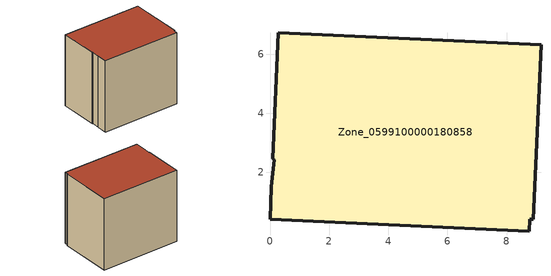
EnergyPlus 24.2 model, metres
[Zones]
Zone_0599100000180858
 floor ground (C_G): 0,0.41 0.05,1.51 0.14,2.43 0.09,2.46 0.28,6.72 9.16,6.32 8.9,0.42 8.79,0.41 8.76,0.01 z1.12
 wall outside (C_F): 9.16,6.32 0.28,6.72 0.09,2.46 0.14,2.43 0.05,1.51 0,0.41 8.76,0.01 8.79,0.41 8.9,0.42 9.16,6.32 z1.12:9.2
 roof outside (C_R): 0.14,2.43 0.05,1.51 0,0.41 8.76,0.01 8.79,0.41 8.9,0.42 9.16,6.32 0.28,6.72 0.09,2.46 z9.2
[BUILDING]
Pand.0599100000180858: North Axis=0; Terrain=City; Loads Convergence Tolerance Value=0.04; Temperature Convergence Tolerance Value=0.4; Solar Distribution=FullExterior; Maximum Number of Warmup Days=25; Minimum Number of Warmup Days=1
[Site:Location]
Rotterdam.The.Hague.AP_ZH_NLD Design_Conditions: Latitude=51.96; Longitude=4.45; Time Zone=1; Elevation=-4.5
[SITE:GROUNDTEMPERATURE:BUILDINGSURFACE]
18, 18, 18, 18, 18, 18, 18, 18, 18, 18, 18, 18
[MATERIAL] Thermal Absorptance=0.9; Solar Absorptance=0.7; Visible Absorptance=0.7
Name | Roughness | Thickness | Conductivity | Density | Specific Heat
G.TC.1965-1974 | MediumSmooth | 0.15 | 0.882353 | 540 | 1210
F.TC.1965-1974 | Rough | 0.3 | 0.697674 | 1920 | 840
R.TC.1965-1974 | MediumRough | 0.2 | 0.232558 | 1500 | 1000
[CONSTRUCTION]
C_G: G.TC.1965-1974
C_F: F.TC.1965-1974
C_R: R.TC.1965-1974
[ZONE]
Zone_0599100000180858: Type=1; Multiplier=1; Ceiling Height=Autocalculate; Volume=Autocalculate; Floor Area=autocalculate; Part of Total Floor Area=Yes
[ZONEINFILTRATION:DESIGNFLOWRATE]
Infil_Zone_0599100000180858: Zone or ZoneList or Space or SpaceList=Zone_0599100000180858; Schedule=AlwaysOn; Design Flow Rate Calculation Method=Flow/Area; Flow Rate per Floor Area=0.003; Constant Term Coefficient=1; Temperature Term Coefficient=0; Velocity Term Coefficient=0; Velocity Squared Term Coefficient=0
[HVACTEMPLATE:ZONE:IDEALLOADSAIRSYSTEM]
Zone_0599100000180858: Maximum Heating Supply Air Temperature=50; Minimum Cooling Supply Air Temperature=13; Maximum Heating Supply Air Humidity Ratio=0.0156; Minimum Cooling Supply Air Humidity Ratio=0.0077; Heating Limit=NoLimit; Cooling Limit=NoLimit; Dehumidification Control Type=ConstantSensibleHeatRatio; Cooling Sensible Heat Ratio=0.7; Dehumidification Setpoint=60; Humidification Control Type=None; Humidification Setpoint=30; Outdoor Air Method=None; Outdoor Air Flow Rate per Person=0.00944; Outdoor Air Flow Rate per Zone Floor Area=0; Outdoor Air Flow Rate per Zone=0; Demand Controlled Ventilation Type=None; Outdoor Air Economizer Type=NoEconomizer; Heat Recovery Type=None; Sensible Heat Recovery Effectiveness=0.7; Latent Heat Recovery Effectiveness=0.65
[ZONECONTROL:THERMOSTAT]
ThermostatControl_Zone_0599100000180858: Zone or ZoneList=Zone_0599100000180858; Control Type Schedule=DualSetpointControlType; Control 1=Thermostat_Zone_0599100000180858; Temperature Difference Between Cutout And Setpoint=0
[THERMOSTATSETPOINT:DUALSETPOINT]
Thermostat_Zone_0599100000180858: Heating Setpoint Temperature Schedule=HeatingSetpoint_Zone_0599100000180858; Cooling Setpoint Temperature Schedule=CoolingSetpoint_Zone_0599100000180858
[SCHEDULE:COMPACT]
HeatingSetpoint_Zone_0599100000180858: Through: 12/31, For: AllDays, Until: 24:00, 21
CoolingSetpoint_Zone_0599100000180858: Through: 12/31, For: AllDays, Until: 24:00, 24
DualSetpointControlType: Through: 12/31, For: AllDays, Until: 24:00, 4
AlwaysOn: Through: 12/31, For: AllDays, Until: 24:00, 1
